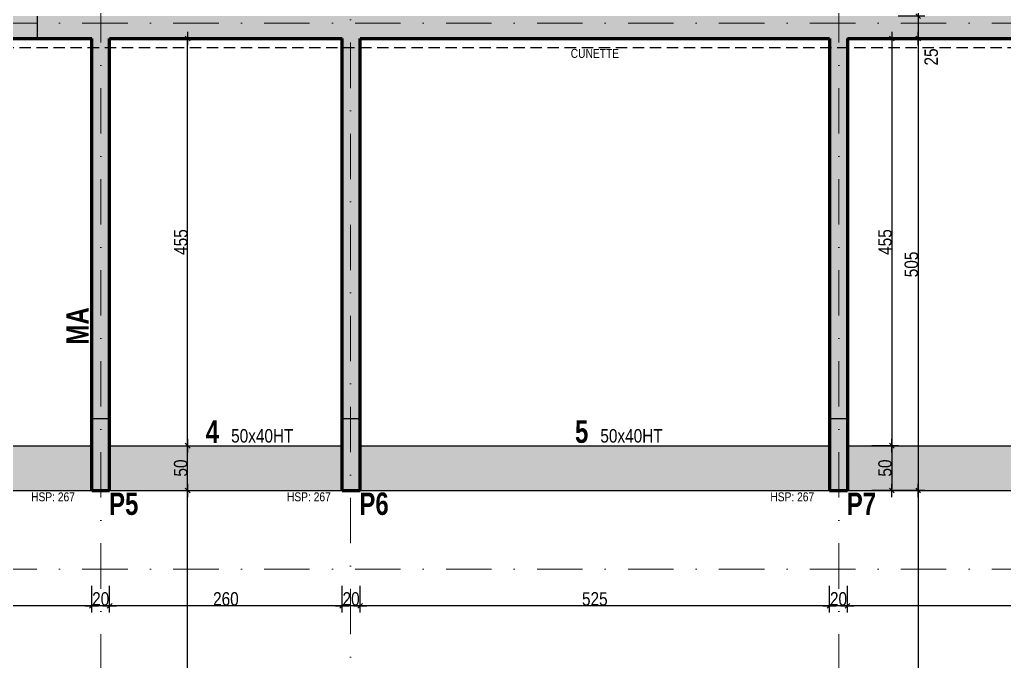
# Model space of a CAD drawing. Header units: millimetres. Extents: x -22 to 27383, y -3644 to 590.
# Drawn here: x 18424 to 19525, y -963 to -246 of the extents above; entities that cross this region are included whole.
import ezdxf
from ezdxf.enums import TextEntityAlignment as Align

# ---------------------------------------------------------------- set-up
doc = ezdxf.new("R2010")
doc.units = ezdxf.units.MM
doc.linetypes.add('CACHEX2', pattern=[19.05, 12.7, -6.35])
doc.linetypes.add('TIRETPTX2', pattern=[50.8, 25.4, -12.7, 0, -12.7])
for name, color, linetype in [('01_cote_gen', 4, 'Continuous'), ('01_linteaux', 2, 'Continuous'), ('01_murs_sup', 2, 'CACHEX2'), ('01_poch_BN', 9, 'Continuous'), ('01_poch_murs', 253, 'Continuous'), ('01_poch_poteaux', 250, 'Continuous'), ('01_texte', 230, 'Continuous'), ('AA_COTES', 2, 'Continuous')]:
    doc.layers.add(name, color=color, linetype=linetype)
doc.layers.add('01_murs_coup', color=5, linetype='Continuous', lineweight=60)
doc.layers.add('01_tram_axes', color=2, linetype='TIRETPTX2', lineweight=9)
doc.styles.add('ARIAL NA', font='ARIALN.TTF')
doc.styles.add('impact', font='impact.ttf')
doc.styles.add('STYLE2', font='ARIALN.TTF')
doc.dimstyles.new('JB25', dxfattribs={"dimscale": 0.1, "dimtxt": 150, "dimasz": 15, "dimexe": 0.1, "dimexo": 0.1, "dimgap": 0.09, "dimtad": 1, "dimdec": 1, "dimlfac": 0.5, "dimdsep": 46, "dimtxsty": 'STYLE2', "dimblk1": 'BOND_G', "dimblk2": 'BOND_D', "dimsah": 1, "dimcen": 1.5, "dimdle": 0.01, "dimse1": 1, "dimse2": 1, "dimclrd": 4, "dimclre": 2, "dimclrt": 6, "dimazin": 2, "dimtfac": 2.333333, "dimtdec": 1, "dimtix": 1, "dimtmove": 2, "dimatfit": 3, "dimldrblk": 'BOND_G', "dimfxl": 1, "dimtolj": 1, "dimtzin": 0, "dimarcsym": 0})
doc.dimstyles.new('JB50', dxfattribs={"dimscale": 0.1, "dimtxt": 150, "dimasz": 15, "dimexe": 0.1, "dimexo": 0.1, "dimgap": 0.09, "dimtad": 1, "dimdec": 1, "dimdsep": 46, "dimtxsty": 'STYLE2', "dimblk1": 'BOND_G', "dimblk2": 'BOND_D', "dimsah": 1, "dimcen": 1.5, "dimdle": 0.01, "dimse1": 1, "dimse2": 1, "dimclrd": 4, "dimclre": 2, "dimclrt": 6, "dimazin": 2, "dimtfac": 2.333333, "dimtdec": 1, "dimtix": 1, "dimtmove": 2, "dimatfit": 3, "dimldrblk": 'BOND_G', "dimfxl": 1, "dimtolj": 1, "dimtzin": 0, "dimarcsym": 0})

# ---------------------------------------------------------------- blocks, each defined once
blk = doc.blocks.new('BOND_G')
at = {"layer": 'AA_COTES', "color": 0}
for p, q in [((0, -5), (0, 15)), ((5, 0), (-5, 0)), ((1.77, 1.77), (-1.77, -1.77))]:
    blk.add_line(p, q, dxfattribs=at)
blk = doc.blocks.new('BOND_D')
at = {"layer": 'AA_COTES', "color": 0}
for p, q in [((5, 0), (-5, 0)), ((-1.77, -1.77), (1.77, 1.77)), ((0, 5), (0, -15))]:
    blk.add_line(p, q, dxfattribs=at)
blk = doc.blocks.new('*D1505')
at = {"layer": '01_cote_gen', "color": 4, "lineweight": -2, "transparency": 16777216}
blk.add_line((18503.3, -900.8), (17949.3, -900.8), dxfattribs=at)
at = {"layer": 'Defpoints', "color": 0, "transparency": 16777216}
for p in [(17947.8, -710.9), (18504.8, -790.9), (17947.8, -900.8)]:
    blk.add_point(p, dxfattribs=at)
at = {"layer": '01_cote_gen', "color": 4, "lineweight": -2, "transparency": 16777216, "xscale": 1.5, "yscale": 1.5, "zscale": 1.5, "rotation": 180}
blk.add_blockref('BOND_D', (17947.8, -900.8), dxfattribs=at)
at = {"layer": '01_cote_gen', "color": 4, "lineweight": -2, "transparency": 16777216, "xscale": 1.5, "yscale": 1.5, "zscale": 1.5}
blk.add_blockref('BOND_G', (18504.8, -900.8), dxfattribs=at)
at = {"layer": '01_cote_gen', "color": 6, "transparency": 16777216, "insert": (18226.3, -893.1), "char_height": 15, "attachment_point": 5, "style": 'STYLE2'}
blk.add_mtext('\\A1;557', dxfattribs=at)
blk = doc.blocks.new('*D1507')
at = {"layer": '01_cote_gen', "color": 4, "lineweight": -2, "transparency": 16777216}
blk.add_line((18523.3, -900.8), (18506.3, -900.8), dxfattribs=at)
at = {"layer": 'Defpoints', "color": 0, "transparency": 16777216}
for p in [(18504.8, -790.9), (18524.8, -790.9), (18504.8, -900.8)]:
    blk.add_point(p, dxfattribs=at)
at = {"layer": '01_cote_gen', "color": 4, "lineweight": -2, "transparency": 16777216, "xscale": 1.5, "yscale": 1.5, "zscale": 1.5, "rotation": 180}
blk.add_blockref('BOND_D', (18504.8, -900.8), dxfattribs=at)
at = {"layer": '01_cote_gen', "color": 4, "lineweight": -2, "transparency": 16777216, "xscale": 1.5, "yscale": 1.5, "zscale": 1.5}
blk.add_blockref('BOND_G', (18524.8, -900.8), dxfattribs=at)
at = {"layer": '01_cote_gen', "color": 6, "transparency": 16777216, "insert": (18514.8, -893.1), "char_height": 15, "attachment_point": 5, "style": 'STYLE2'}
blk.add_mtext('\\A1;20', dxfattribs=at)
blk = doc.blocks.new('*D1508')
at = {"layer": '01_cote_gen', "color": 4, "lineweight": -2, "transparency": 16777216}
blk.add_line((18803.3, -900.8), (18786.3, -900.8), dxfattribs=at)
at = {"layer": 'Defpoints', "color": 0, "transparency": 16777216}
for p in [(18784.8, -790.9), (18804.8, -790.9), (18784.8, -900.8)]:
    blk.add_point(p, dxfattribs=at)
at = {"layer": '01_cote_gen', "color": 4, "lineweight": -2, "transparency": 16777216, "xscale": 1.5, "yscale": 1.5, "zscale": 1.5, "rotation": 180}
blk.add_blockref('BOND_D', (18784.8, -900.8), dxfattribs=at)
at = {"layer": '01_cote_gen', "color": 4, "lineweight": -2, "transparency": 16777216, "xscale": 1.5, "yscale": 1.5, "zscale": 1.5}
blk.add_blockref('BOND_G', (18804.8, -900.8), dxfattribs=at)
at = {"layer": '01_cote_gen', "color": 6, "transparency": 16777216, "insert": (18794.8, -893.1), "char_height": 15, "attachment_point": 5, "style": 'STYLE2'}
blk.add_mtext('\\A1;20', dxfattribs=at)
blk = doc.blocks.new('*D1509')
at = {"layer": '01_cote_gen', "color": 4, "lineweight": -2, "transparency": 16777216}
blk.add_line((18783.3, -900.8), (18526.3, -900.8), dxfattribs=at)
at = {"layer": 'Defpoints', "color": 0, "transparency": 16777216}
for p in [(18524.8, -770.9), (18784.8, -770.9), (18524.8, -900.8)]:
    blk.add_point(p, dxfattribs=at)
at = {"layer": '01_cote_gen', "color": 4, "lineweight": -2, "transparency": 16777216, "xscale": 1.5, "yscale": 1.5, "zscale": 1.5, "rotation": 180}
blk.add_blockref('BOND_D', (18524.8, -900.8), dxfattribs=at)
at = {"layer": '01_cote_gen', "color": 4, "lineweight": -2, "transparency": 16777216, "xscale": 1.5, "yscale": 1.5, "zscale": 1.5}
blk.add_blockref('BOND_G', (18784.8, -900.8), dxfattribs=at)
at = {"layer": '01_cote_gen', "color": 6, "transparency": 16777216, "insert": (18654.8, -893.1), "char_height": 15, "attachment_point": 5, "style": 'STYLE2'}
blk.add_mtext('\\A1;260', dxfattribs=at)
blk = doc.blocks.new('*D1510')
at = {"layer": '01_cote_gen', "color": 4, "lineweight": -2, "transparency": 16777216}
blk.add_line((19328.3, -900.8), (18806.3, -900.8), dxfattribs=at)
at = {"layer": 'Defpoints', "color": 0, "transparency": 16777216}
for p in [(18804.8, -770), (19329.8, -770), (18804.8, -900.8)]:
    blk.add_point(p, dxfattribs=at)
at = {"layer": '01_cote_gen', "color": 4, "lineweight": -2, "transparency": 16777216, "xscale": 1.5, "yscale": 1.5, "zscale": 1.5, "rotation": 180}
blk.add_blockref('BOND_D', (18804.8, -900.8), dxfattribs=at)
at = {"layer": '01_cote_gen', "color": 4, "lineweight": -2, "transparency": 16777216, "xscale": 1.5, "yscale": 1.5, "zscale": 1.5}
blk.add_blockref('BOND_G', (19329.8, -900.8), dxfattribs=at)
at = {"layer": '01_cote_gen', "color": 6, "transparency": 16777216, "insert": (19067.3, -893.1), "char_height": 15, "attachment_point": 5, "style": 'STYLE2'}
blk.add_mtext('\\A1;525', dxfattribs=at)
blk = doc.blocks.new('*D1511')
at = {"layer": '01_cote_gen', "color": 4, "lineweight": -2, "transparency": 16777216}
blk.add_line((19348.3, -900.8), (19331.3, -900.8), dxfattribs=at)
at = {"layer": 'Defpoints', "color": 0, "transparency": 16777216}
for p in [(19329.8, -774.1), (19349.8, -774.1), (19329.8, -900.8)]:
    blk.add_point(p, dxfattribs=at)
at = {"layer": '01_cote_gen', "color": 4, "lineweight": -2, "transparency": 16777216, "xscale": 1.5, "yscale": 1.5, "zscale": 1.5, "rotation": 180}
blk.add_blockref('BOND_D', (19329.8, -900.8), dxfattribs=at)
at = {"layer": '01_cote_gen', "color": 4, "lineweight": -2, "transparency": 16777216, "xscale": 1.5, "yscale": 1.5, "zscale": 1.5}
blk.add_blockref('BOND_G', (19349.8, -900.8), dxfattribs=at)
at = {"layer": '01_cote_gen', "color": 6, "transparency": 16777216, "insert": (19339.8, -893.1), "char_height": 15, "attachment_point": 5, "style": 'STYLE2'}
blk.add_mtext('\\A1;20', dxfattribs=at)
blk = doc.blocks.new('*D1512')
at = {"layer": '01_cote_gen', "color": 4, "lineweight": -2, "transparency": 16777216}
blk.add_line((19863.3, -900.8), (19351.3, -900.8), dxfattribs=at)
at = {"layer": 'Defpoints', "color": 0, "transparency": 16777216}
for p in [(19349.8, -775.8), (19864.8, -878.3), (19349.8, -900.8)]:
    blk.add_point(p, dxfattribs=at)
at = {"layer": '01_cote_gen', "color": 4, "lineweight": -2, "transparency": 16777216, "xscale": 1.5, "yscale": 1.5, "zscale": 1.5, "rotation": 180}
blk.add_blockref('BOND_D', (19349.8, -900.8), dxfattribs=at)
at = {"layer": '01_cote_gen', "color": 4, "lineweight": -2, "transparency": 16777216, "xscale": 1.5, "yscale": 1.5, "zscale": 1.5}
blk.add_blockref('BOND_G', (19864.8, -900.8), dxfattribs=at)
at = {"layer": '01_cote_gen', "color": 6, "transparency": 16777216, "insert": (19607.3, -893.1), "char_height": 15, "attachment_point": 5, "style": 'STYLE2'}
blk.add_mtext('\\A1;515', dxfattribs=at)
blk = doc.blocks.new('*D1569')
at = {"layer": '01_cote_gen', "color": 4, "lineweight": -2, "transparency": 16777216}
blk.add_line((18612, -1320.3), (18612, -773.3), dxfattribs=at)
at = {"layer": 'Defpoints', "color": 0, "transparency": 16777216}
for p in [(18612, -771.8), (18634.5, -771.8), (18634.5, -1321.8)]:
    blk.add_point(p, dxfattribs=at)
at = {"layer": '01_cote_gen', "color": 4, "lineweight": -2, "transparency": 16777216, "xscale": 1.5, "yscale": 1.5, "zscale": 1.5}
for name, p, rotation in [('BOND_D', (18612, -771.8), 90), ('BOND_G', (18612, -1321.8), 270)]:
    blk.add_blockref(name, p, dxfattribs=dict(at, rotation=rotation))
at = {"layer": '01_cote_gen', "color": 6, "transparency": 16777216, "insert": (18604.3, -1046.8), "char_height": 15, "attachment_point": 5, "rotation": 90, "style": 'STYLE2'}
blk.add_mtext('\\A1;550', dxfattribs=at)
blk = doc.blocks.new('*D1573')
at = {"layer": '01_cote_gen', "color": 4, "lineweight": -2, "transparency": 16777216}
blk.add_line((18612, -770.3), (18612, -723.3), dxfattribs=at)
at = {"layer": 'Defpoints', "color": 0, "transparency": 16777216}
for p in [(18612, -721.8), (18654.8, -721.8), (18634.5, -771.8)]:
    blk.add_point(p, dxfattribs=at)
at = {"layer": '01_cote_gen', "color": 4, "lineweight": -2, "transparency": 16777216, "xscale": 1.5, "yscale": 1.5, "zscale": 1.5}
for name, p, rotation in [('BOND_D', (18612, -721.8), 90), ('BOND_G', (18612, -771.8), 270)]:
    blk.add_blockref(name, p, dxfattribs=dict(at, rotation=rotation))
at = {"layer": '01_cote_gen', "color": 6, "transparency": 16777216, "insert": (18604.3, -746.8), "char_height": 15, "attachment_point": 5, "rotation": 90, "style": 'STYLE2'}
blk.add_mtext('\\A1;50', dxfattribs=at)
blk = doc.blocks.new('*D1574')
at = {"layer": '01_cote_gen', "color": 4, "lineweight": -2, "transparency": 16777216}
blk.add_line((18612, -720.3), (18612, -268.3), dxfattribs=at)
at = {"layer": 'Defpoints', "color": 0, "transparency": 16777216}
for p in [(18612, -266.8), (18687.8, -266.8), (18654.8, -721.8)]:
    blk.add_point(p, dxfattribs=at)
at = {"layer": '01_cote_gen', "color": 4, "lineweight": -2, "transparency": 16777216, "xscale": 1.5, "yscale": 1.5, "zscale": 1.5}
for name, p, rotation in [('BOND_D', (18612, -266.8), 90), ('BOND_G', (18612, -721.8), 270)]:
    blk.add_blockref(name, p, dxfattribs=dict(at, rotation=rotation))
at = {"layer": '01_cote_gen', "color": 6, "transparency": 16777216, "insert": (18604.4, -494.3), "char_height": 15, "attachment_point": 5, "rotation": 90, "style": 'STYLE2'}
blk.add_mtext('\\A1;455', dxfattribs=at)
blk = doc.blocks.new('*D1593')
at = {"layer": '01_cote_gen', "color": 4, "lineweight": -2, "transparency": 16777216}
blk.add_line((19428.9, -243.3), (19428.9, -265.3), dxfattribs=at)
at = {"layer": 'Defpoints', "color": 0, "transparency": 16777216}
for p in [(19436.2, -241.8), (19428.9, -266.8), (19436.2, -266.8)]:
    blk.add_point(p, dxfattribs=at)
at = {"layer": '01_cote_gen', "color": 4, "lineweight": -2, "transparency": 16777216, "xscale": 1.5, "yscale": 1.5, "zscale": 1.5}
for name, p, rotation in [('BOND_G', (19428.9, -241.8), 90), ('BOND_D', (19428.9, -266.8), 270)]:
    blk.add_blockref(name, p, dxfattribs=dict(at, rotation=rotation))
at = {"layer": '01_cote_gen', "color": 6, "transparency": 16777216, "insert": (19443.5, -287.5), "char_height": 15, "attachment_point": 5, "rotation": 90, "style": 'STYLE2'}
blk.add_mtext('\\A1;25', dxfattribs=at)
blk = doc.blocks.new('*D1594')
at = {"layer": '01_cote_gen', "color": 4, "lineweight": -2, "transparency": 16777216}
blk.add_line((19399.5, -268.3), (19399.5, -720.3), dxfattribs=at)
at = {"layer": 'Defpoints', "color": 0, "transparency": 16777216}
for p in [(19411, -266.8), (19390.2, -721.8), (19399.5, -721.8)]:
    blk.add_point(p, dxfattribs=at)
at = {"layer": '01_cote_gen', "color": 4, "lineweight": -2, "transparency": 16777216, "xscale": 1.5, "yscale": 1.5, "zscale": 1.5}
for name, p, rotation in [('BOND_G', (19399.5, -266.8), 90), ('BOND_D', (19399.5, -721.8), 270)]:
    blk.add_blockref(name, p, dxfattribs=dict(at, rotation=rotation))
at = {"layer": '01_cote_gen', "color": 6, "transparency": 16777216, "insert": (19391.9, -494.3), "char_height": 15, "attachment_point": 5, "rotation": 90, "style": 'STYLE2'}
blk.add_mtext('\\A1;455', dxfattribs=at)
blk = doc.blocks.new('*D1595')
at = {"layer": '01_cote_gen', "color": 4, "lineweight": -2, "transparency": 16777216}
blk.add_line((19399.5, -723.3), (19399.5, -770.3), dxfattribs=at)
at = {"layer": 'Defpoints', "color": 0, "transparency": 16777216}
for p in [(19407, -721.8), (19399.5, -771.8), (19407, -771.8)]:
    blk.add_point(p, dxfattribs=at)
at = {"layer": '01_cote_gen', "color": 4, "lineweight": -2, "transparency": 16777216, "xscale": 1.5, "yscale": 1.5, "zscale": 1.5}
for name, p, rotation in [('BOND_G', (19399.5, -721.8), 90), ('BOND_D', (19399.5, -771.8), 270)]:
    blk.add_blockref(name, p, dxfattribs=dict(at, rotation=rotation))
at = {"layer": '01_cote_gen', "color": 6, "transparency": 16777216, "insert": (19391.9, -746.8), "char_height": 15, "attachment_point": 5, "rotation": 90, "style": 'STYLE2'}
blk.add_mtext('\\A1;50', dxfattribs=at)
blk = doc.blocks.new('*D1596')
at = {"layer": '01_cote_gen', "color": 4, "lineweight": -2, "transparency": 16777216}
blk.add_line((19428.9, -268.3), (19428.9, -770.3), dxfattribs=at)
at = {"layer": 'Defpoints', "color": 0, "transparency": 16777216}
for p in [(19421.4, -266.8), (19421.4, -771.8), (19428.9, -771.8)]:
    blk.add_point(p, dxfattribs=at)
at = {"layer": '01_cote_gen', "color": 4, "lineweight": -2, "transparency": 16777216, "xscale": 1.5, "yscale": 1.5, "zscale": 1.5}
for name, p, rotation in [('BOND_G', (19428.9, -266.8), 90), ('BOND_D', (19428.9, -771.8), 270)]:
    blk.add_blockref(name, p, dxfattribs=dict(at, rotation=rotation))
at = {"layer": '01_cote_gen', "color": 6, "transparency": 16777216, "insert": (19421.3, -519.3), "char_height": 15, "attachment_point": 5, "rotation": 90, "style": 'STYLE2'}
blk.add_mtext('\\A1;505', dxfattribs=at)
blk = doc.blocks.new('*D1597')
at = {"layer": '01_cote_gen', "color": 4, "lineweight": -2, "transparency": 16777216}
blk.add_line((19428.9, -773.3), (19428.9, -1370.3), dxfattribs=at)
at = {"layer": 'Defpoints', "color": 0, "transparency": 16777216}
for p in [(19473.5, -771.8), (19428.9, -1371.8), (19452.1, -1371.8)]:
    blk.add_point(p, dxfattribs=at)
at = {"layer": '01_cote_gen', "color": 4, "lineweight": -2, "transparency": 16777216, "xscale": 1.5, "yscale": 1.5, "zscale": 1.5}
for name, p, rotation in [('BOND_G', (19428.9, -771.8), 90), ('BOND_D', (19428.9, -1371.8), 270)]:
    blk.add_blockref(name, p, dxfattribs=dict(at, rotation=rotation))
at = {"layer": '01_cote_gen', "color": 6, "transparency": 16777216, "insert": (19421.3, -1071.8), "char_height": 15, "attachment_point": 5, "rotation": 90, "style": 'STYLE2'}
blk.add_mtext('\\A1;600', dxfattribs=at)
blk = doc.blocks.new('*D2495')
at = {"layer": '01_cote_gen', "color": 4, "lineweight": -2, "transparency": 16777216}
blk.add_line((0, -613.3), (0, -1134.3), dxfattribs=at)
at = {"layer": 'Defpoints', "color": 0, "transparency": 16777216}
for p in [(25449.8, -611.8), (0, -1135.8), (0, -1135.8)]:
    blk.add_point(p, dxfattribs=at)
at = {"layer": '01_cote_gen', "color": 4, "lineweight": -2, "transparency": 16777216, "xscale": 1.5, "yscale": 1.5, "zscale": 1.5}
for name, p, rotation in [('BOND_G', (0, -611.8), 90), ('BOND_D', (0, -1135.8), 270)]:
    blk.add_blockref(name, p, dxfattribs=dict(at, rotation=rotation))
at = {"layer": '01_cote_gen', "color": 6, "transparency": 16777216, "insert": (-7.7, -873.8), "char_height": 15, "attachment_point": 5, "rotation": 90, "style": 'STYLE2'}
blk.add_mtext('\\A1;262', dxfattribs=at)
blk = doc.blocks.new('*D2522')
at = {"layer": '01_cote_gen', "color": 4, "lineweight": -2, "transparency": 16777216}
blk.add_line((1156.4, -613.3), (1156.4, -1134.3), dxfattribs=at)
at = {"layer": 'Defpoints', "color": 0, "transparency": 16777216}
for p in [(26606.2, -611.8), (1156.4, -1135.8), (1156.4, -1135.8)]:
    blk.add_point(p, dxfattribs=at)
at = {"layer": '01_cote_gen', "color": 4, "lineweight": -2, "transparency": 16777216, "xscale": 1.5, "yscale": 1.5, "zscale": 1.5}
for name, p, rotation in [('BOND_G', (1156.4, -611.8), 90), ('BOND_D', (1156.4, -1135.8), 270)]:
    blk.add_blockref(name, p, dxfattribs=dict(at, rotation=rotation))
at = {"layer": '01_cote_gen', "color": 6, "transparency": 16777216, "insert": (1148.8, -873.8), "char_height": 15, "attachment_point": 5, "rotation": 90, "style": 'STYLE2'}
blk.add_mtext('\\A1;262', dxfattribs=at)

msp = doc.modelspace()

# ---------------------------------------------------------------- hatches: boundary and pattern name
at = {"layer": '01_murs_sup'}
h = msp.add_hatch(dxfattribs=at)
h.set_pattern_fill('DASH', color=256, scale=2.5, angle=135)
h.set_pattern_definition([(135, (6005.65, 12291.881), (-11.22532, 9e-16), [7.9375, -7.9375])])
h.paths.add_polyline_path([(20031.08, -241.83), (18444.28, -241.83), (18444.28, -266.83), (18504.55, -266.83), (18504.55, -771.83), (18524.55, -771.83), (18524.55, -266.83), (18784.28, -266.83), (18784.28, -771.83), (18804.28, -771.83), (18804.28, -266.83), (19330.28, -266.83), (19330.28, -771.83), (19350.28, -771.83), (19350.28, -266.83), (19864.28, -266.83), (19864.28, -771.83), (19884.28, -771.83), (19884.28, -266.83), (20031.08, -266.83)])
at = {"layer": '01_poch_BN'}
h = msp.add_hatch(color=256, dxfattribs=at)
h.dxf.hatch_style = 1
h.paths.add_polyline_path([(18504.76, -721.83), (17947.8, -721.83), (17947.81, -771.83), (18504.76, -771.83)])
h = msp.add_hatch(color=256, dxfattribs=at)
h.dxf.hatch_style = 1
h.paths.add_polyline_path([(18784.76, -721.83), (18524.76, -721.83), (18524.76, -771.83), (18784.76, -771.83)])
h = msp.add_hatch(color=256, dxfattribs=at)
h.dxf.hatch_style = 1
h.paths.add_polyline_path([(19329.76, -721.83), (18804.76, -721.83), (18804.76, -771.83), (19329.76, -771.83)])
h = msp.add_hatch(color=256, dxfattribs=at)
h.dxf.hatch_style = 1
h.paths.add_polyline_path([(19864.76, -721.83), (19349.76, -721.83), (19349.76, -771.83), (19864.76, -771.83)])
at = {"layer": '01_poch_murs'}
h = msp.add_hatch(color=256, dxfattribs=at)
h.dxf.hatch_style = 1
h.paths.add_polyline_path([(20164.76, -241.83), (17927.75, -241.84), (17927.75, -691.83), (17947.75, -691.83), (17947.75, -266.84), (18504.76, -266.83), (18504.76, -691.83), (18524.76, -691.83), (18524.76, -266.83), (18784.76, -266.83), (18784.76, -691.83), (18804.76, -691.83), (18804.76, -266.83), (19329.76, -266.83), (19329.76, -691.83), (19349.76, -691.83), (19349.76, -266.83), (19864.76, -266.83), (19864.76, -691.83), (19884.76, -691.83), (19884.76, -266.83), (20144.76, -266.83), (20144.76, -690.83), (20164.76, -690.83)])
at = {"layer": '01_poch_poteaux'}
h = msp.add_hatch(color=256, dxfattribs=at)
h.dxf.hatch_style = 1
h.paths.add_polyline_path([(18524.82, -691.83), (18504.82, -691.83), (18504.82, -771.83), (18524.82, -771.83)])
h = msp.add_hatch(color=256, dxfattribs=at)
h.dxf.hatch_style = 1
h.paths.add_polyline_path([(18804.82, -691.83), (18784.82, -691.83), (18784.82, -771.83), (18804.82, -771.83)])
h = msp.add_hatch(color=256, dxfattribs=at)
h.dxf.hatch_style = 1
h.paths.add_polyline_path([(19329.76, -771.83), (19329.76, -691.83), (19349.76, -691.83), (19349.76, -771.83), (19329.82, -771.83)])

# ---------------------------------------------------------------- linework, layer by layer
at = {"layer": '01_linteaux'}
for p, q in [((17947.8, -721.83), (18504.82, -721.83)), ((18524.82, -721.83), (18784.82, -721.83)), ((18804.82, -721.83), (19329.82, -721.83)), ((19349.82, -721.83), (19864.82, -721.83)), ((17947.8, -771.83), (18504.82, -771.83)), ((18524.82, -771.83), (18784.82, -771.83)), ((18804.82, -771.83), (19329.82, -771.83)), ((19349.76, -771.83), (19864.82, -771.83))]:
    msp.add_line(p, q, dxfattribs=at)
at = {"layer": '01_murs_coup'}
for p, q in [((17947.75, -266.84), (18504.76, -266.83)), ((18504.76, -771.83), (18504.76, -266.83)), ((18524.76, -771.83), (18524.76, -266.83)), ((18524.76, -266.83), (18784.76, -266.83)), ((18784.76, -771.83), (18784.76, -266.83)), ((18804.76, -771.83), (18804.76, -266.83)), ((18804.76, -266.83), (19329.76, -266.83)), ((19329.76, -266.83), (19329.76, -771.83)), ((19349.76, -266.83), (19349.76, -771.83)), ((19349.76, -266.83), (19864.76, -266.83)), ((18504.76, -771.83), (18524.76, -771.83)), ((18784.76, -771.83), (18804.76, -771.83)), ((19329.76, -771.83), (19349.76, -771.83))]:
    msp.add_line(p, q, dxfattribs=at)
at = {"layer": '01_murs_sup', "ltscale": 2}
for p, q in [((18444.28, -266.83), (18444.28, -241.83)), ((18444.28, -266.83), (18504.76, -266.83)), ((18504.76, -771.83), (18504.76, -266.83)), ((18524.76, -771.83), (18524.76, -266.83)), ((18524.76, -266.83), (18784.76, -266.83)), ((18784.76, -771.83), (18784.76, -266.83)), ((18804.76, -771.83), (18804.76, -266.83)), ((18804.76, -266.83), (19329.76, -266.83)), ((19329.76, -266.83), (19329.76, -771.83)), ((19349.76, -266.83), (19349.76, -771.83)), ((19349.76, -266.83), (19864.76, -266.83)), ((18504.76, -771.83), (18524.76, -771.83)), ((18784.76, -771.83), (18804.76, -771.83)), ((19329.76, -771.83), (19349.76, -771.83))]:
    msp.add_line(p, q, dxfattribs=at)
at = {"layer": '01_murs_sup'}
msp.add_line((17947.75, -276.84), (20144.76, -276.83), dxfattribs=at)
at = {"layer": '01_poch_poteaux'}
for p, q in [((18524.82, -691.83), (18504.82, -691.83)), ((18804.82, -691.83), (18784.82, -691.83)), ((19349.82, -691.83), (19329.82, -691.83)), ((18524.82, -771.83), (18504.82, -771.83)), ((18804.82, -771.83), (18784.82, -771.83)), ((19349.76, -771.83), (19329.82, -771.83))]:
    msp.add_line(p, q, dxfattribs=at)
at = {"layer": '01_tram_axes', "color": 253, "ltscale": 2}
for p, q in [((18793.78, -2051.19), (18794.28, 490.55)), ((18514.79, -2102), (18514.76, 439.75)), ((19340.28, -2102), (19340.28, 439.75)), ((16256.86, -249.83), (23921.21, -249.83)), ((16256.86, -859.83), (23001.24, -859.86))]:
    msp.add_line(p, q, dxfattribs=at)

# ---------------------------------------------------------------- texts
at = {"layer": '01_texte'}
for s, height, style, p in [('CUNETTE', 10, 'ARIAL NA', (19067.39, -291.51)), ('4', 25, 'impact', (18639.75, -726.17)), ('50x40HT', 15, 'ARIAL NA', (18695.5, -722.81)), ('5', 25, 'impact', (19052.61, -726.17)), ('50x40HT', 15, 'ARIAL NA', (19108.36, -722.81)), ('HSP: 267', 10, 'ARIAL NA', (18461.48, -786.98)), ('P5', 25, 'impact', (18540.51, -806.67)), ('HSP: 267', 10, 'ARIAL NA', (18747.58, -786.97)), ('P6', 25, 'impact', (18820.44, -806.67)), ('HSP: 267', 10, 'ARIAL NA', (19288.09, -786.97)), ('P7', 25, 'impact', (19365.44, -806.67))]:
    msp.add_text(s, height=height, dxfattribs=dict(at, style=style)).set_placement(p, align=Align.BOTTOM_CENTER)
at = {"layer": '01_texte', "style": 'impact'}
msp.add_text('MA', height=25, rotation=90, dxfattribs=at).set_placement((18508.9, -587.99), align=Align.BOTTOM_CENTER)

# ---------------------------------------------------------------- dimensions: what is measured, and where the dimension line sits
at = {"layer": '01_cote_gen'}
dim = msp.add_linear_dim(base=(19428.93, -266.83), p1=(19436.2, -241.83), p2=(19436.2, -266.83), angle=90, dimstyle='JB50', dxfattribs=at)
dim.commit()
dim.dimension.update_dxf_attribs({"geometry": '*D1593', "text_midpoint": (19443.47, -287.46), "dimtype": 160})
for base, p1, p2, dimstyle, picture, middle in [((18612, -266.83), (18654.82, -721.83), (18687.82, -266.83), 'JB50', '*D1574', (18604.36, -494.33)), ((19399.53, -721.83), (19410.98, -266.83), (19390.16, -721.83), 'JB50', '*D1594', (19391.89, -494.33)), ((19428.93, -771.83), (19421.43, -266.83), (19421.43, -771.83), 'JB50', '*D1596', (19421.26, -519.33)), ((0, -1135.79), (25449.83, -611.79), (0, -1135.79), 'JB25', '*D2495', (-7.67, -873.79)), ((1156.42, -1135.79), (26606.25, -611.79), (1156.42, -1135.79), 'JB25', '*D2522', (1148.75, -873.79)), ((18612, -721.83), (18634.5, -771.83), (18654.82, -721.83), 'JB50', '*D1573', (18604.33, -746.83)), ((19399.53, -771.83), (19407.03, -721.83), (19407.03, -771.83), 'JB50', '*D1595', (19391.86, -746.83)), ((18612, -771.83), (18634.5, -1321.83), (18634.5, -771.83), 'JB50', '*D1569', (18604.33, -1046.83)), ((19428.93, -1371.85), (19473.52, -771.83), (19452.06, -1371.85), 'JB50', '*D1597', (19421.26, -1071.84))]:
    dim = msp.add_linear_dim(base=base, p1=p1, p2=p2, angle=90, dimstyle=dimstyle, dxfattribs=at)
    dim.commit()
    dim.dimension.update_dxf_attribs({"geometry": picture, "text_midpoint": middle})
for base, p1, p2, picture, middle in [((17947.8, -900.76), (18504.76, -790.86), (17947.8, -710.86), '*D1505', (18226.28, -893.12)), ((18804.76, -900.76), (19329.76, -770.02), (18804.76, -770.02), '*D1510', (19067.26, -893.09)), ((18524.76, -900.76), (18784.76, -770.88), (18524.76, -770.88), '*D1509', (18654.76, -893.09)), ((19329.76, -900.76), (19349.76, -774.08), (19329.76, -774.08), '*D1511', (19339.76, -893.09)), ((19349.76, -900.76), (19864.76, -878.26), (19349.76, -775.82), '*D1512', (19607.26, -893.09)), ((18504.82, -900.76), (18524.82, -790.86), (18504.82, -790.86), '*D1507', (18514.82, -893.09)), ((18784.76, -900.76), (18804.76, -790.86), (18784.76, -790.86), '*D1508', (18794.76, -893.09))]:
    dim = msp.add_linear_dim(base=base, p1=p1, p2=p2, dimstyle='JB50', dxfattribs=at)
    dim.commit()
    dim.dimension.update_dxf_attribs({"geometry": picture, "text_midpoint": middle})

doc.saveas('drawing.dxf')
